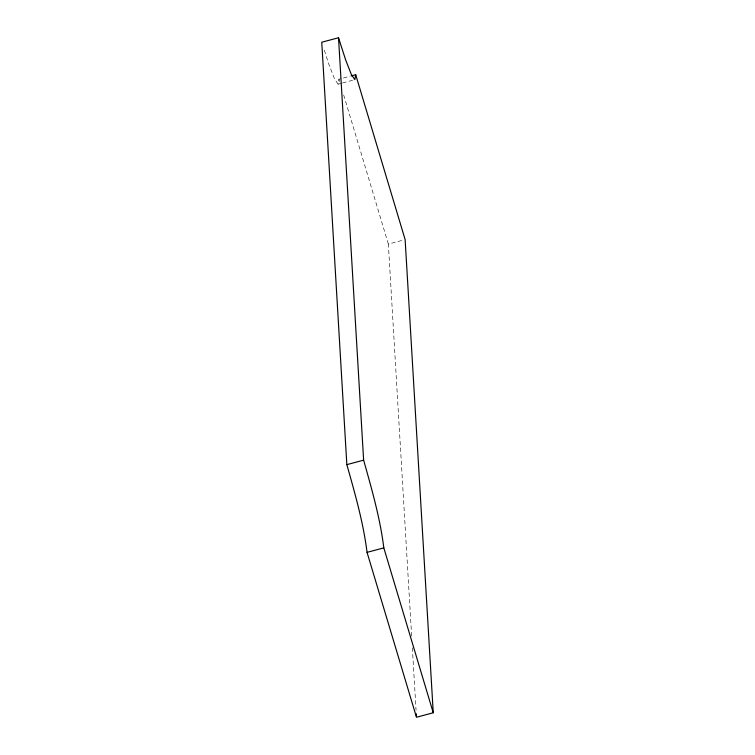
<?xml version="1.0" encoding="UTF-8"?>
<svg xmlns="http://www.w3.org/2000/svg" width="755" height="755" viewBox="0 0 755 755"><rect width="100%" height="100%" fill="white"/><g stroke="black" fill="none" stroke-linecap="round" stroke-linejoin="round"><path stroke-width="0.57" stroke-dasharray="3.77 2.83" d="M341.439 83.267L338.089 84.164L338.938 79.2L350.112 76.217M342.562 82.975L352.623 80.285M411.645 636.04L388.363 244.091L404.019 239.911M338.089 84.164L334.531 78.888L328.793 64.156L323.867 48.811M338.938 79.2L339.608 81.464M343.676 95.017L388.363 244.091M412.353 647.809L416.052 710.191"/><path stroke-width="1.13" d="M355.709 74.717L354.859 79.681L351.301 74.396L345.564 59.673L338.523 37.75L321.753 42.233L346.847 464.646C354.973 493.515 363.344 522.526 367.043 552.358L416.477 717.25L433.247 712.767L405.133 239.609L355.709 74.717L351.235 75.915M346.847 464.646L363.627 460.163L338.523 37.75M367.043 552.358L383.814 547.875C380.114 518.043 371.743 489.032 363.627 460.163M383.814 547.875L433.247 712.767M416.26 713.72L416.401 716.07"/></g></svg>
